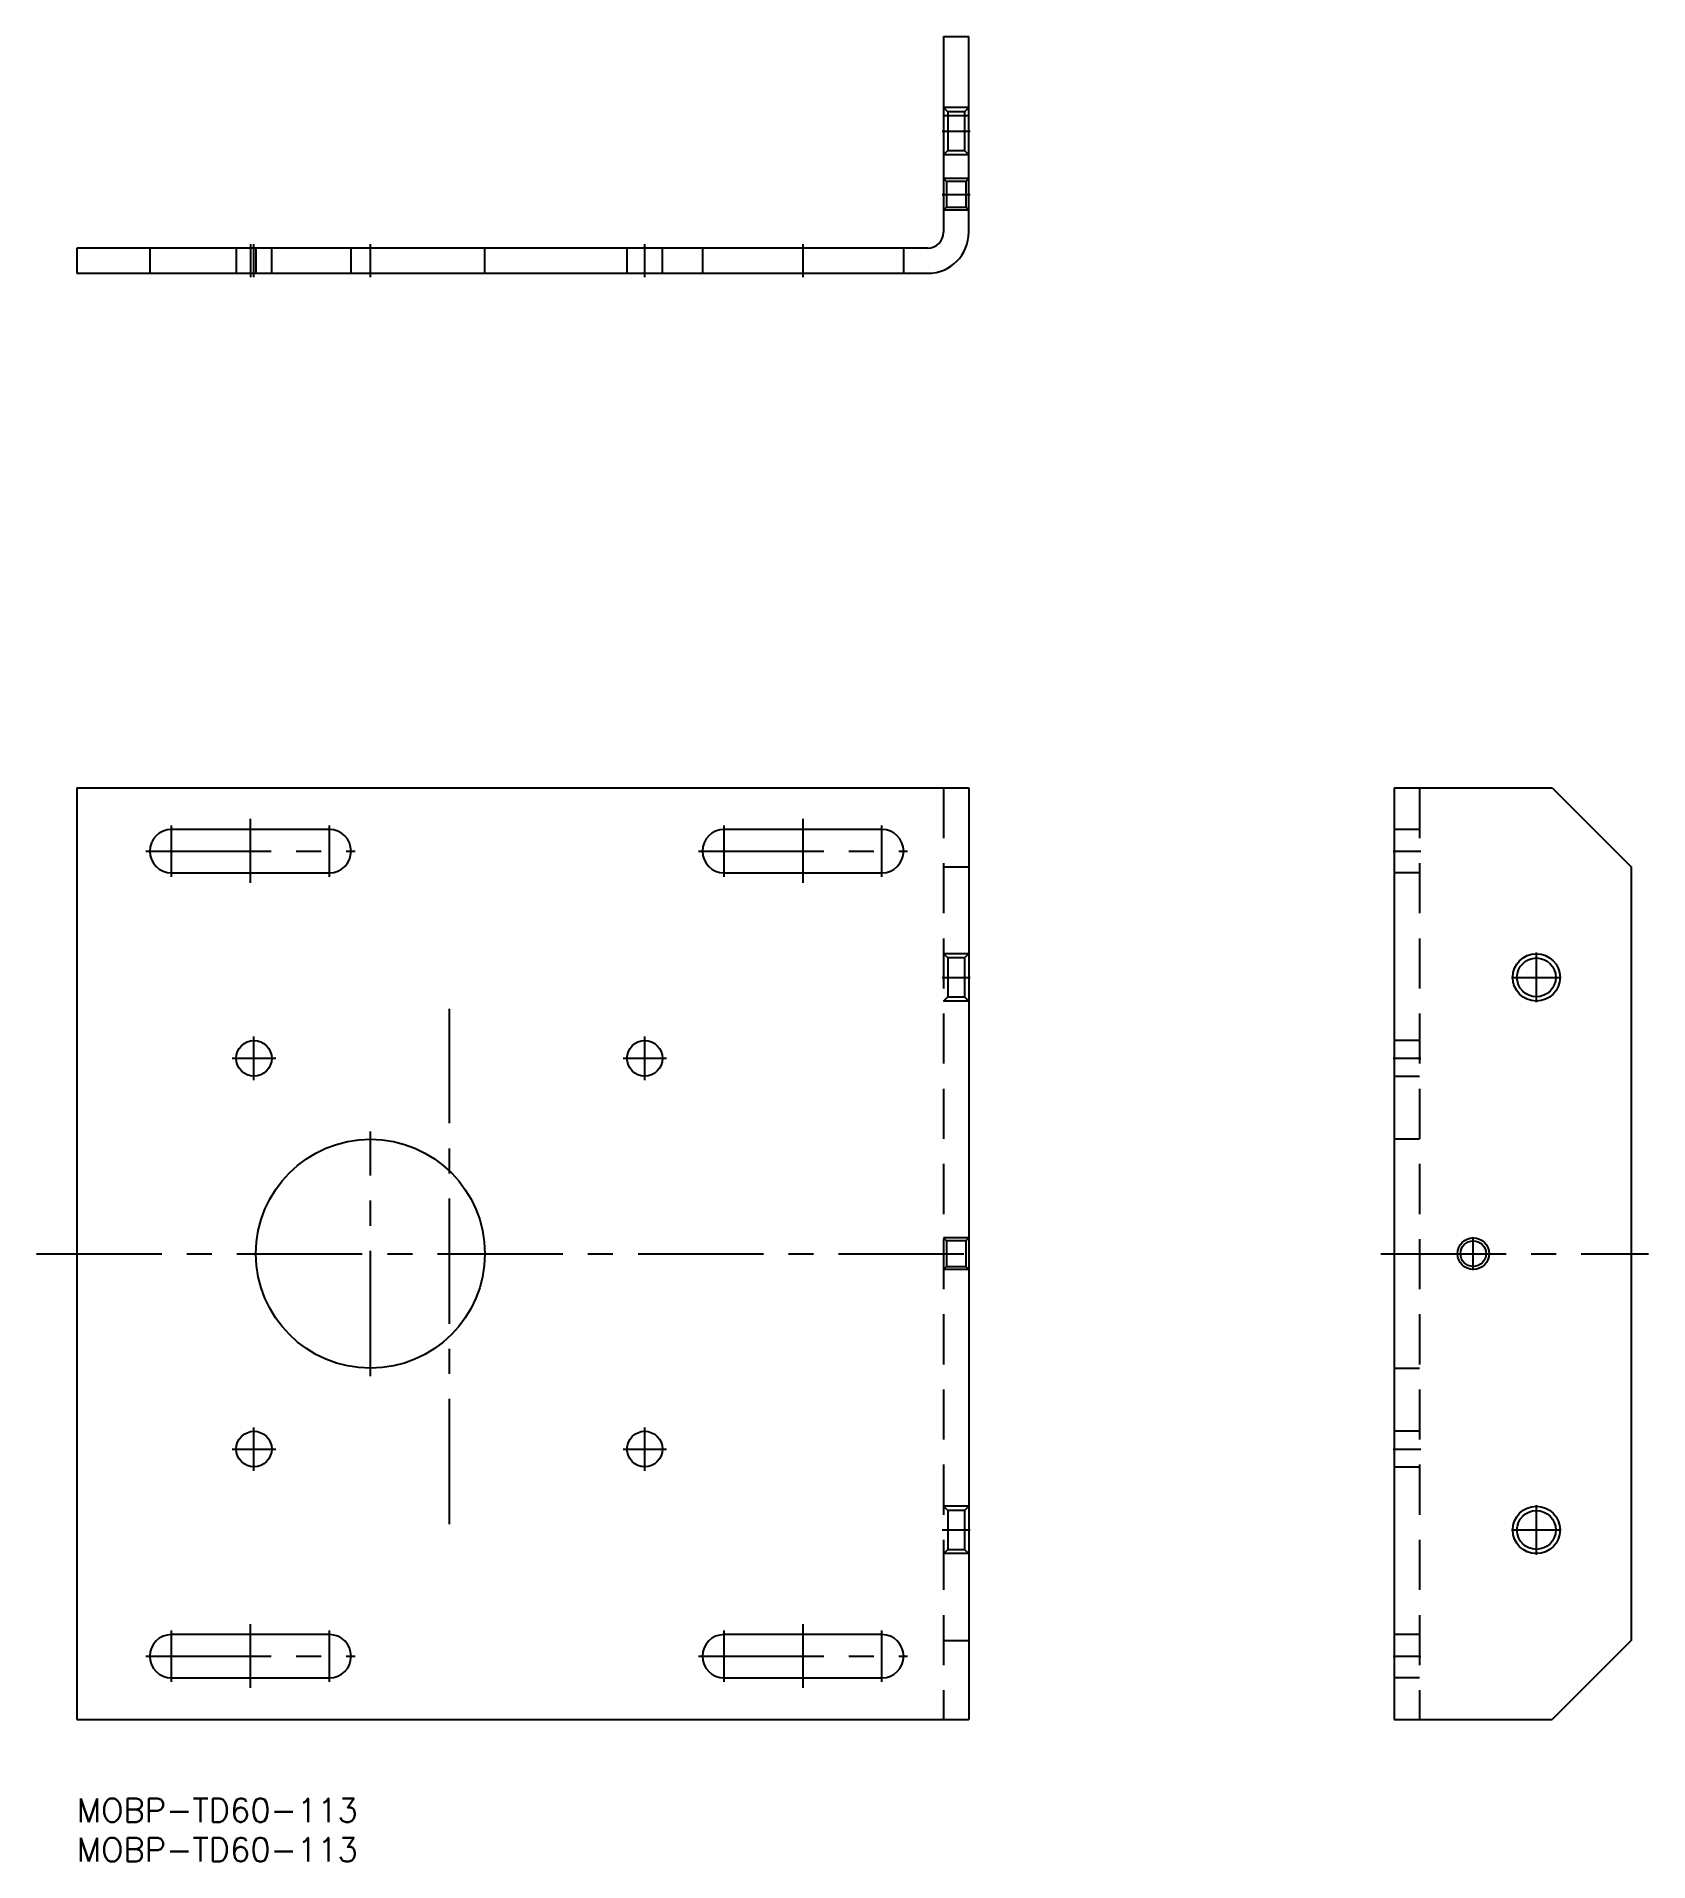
# Model space of a CAD drawing. Extents: x -5 to 199, y -8 to 223.
import ezdxf

# ---------------------------------------------------------------- set-up
doc = ezdxf.new("R2010")
doc.units = 0
doc.header["$LTSCALE"] = 0.5
doc.linetypes.add('CENTER', pattern=[50.8, 31.75, -6.35, 6.35, -6.35])
doc.linetypes.add('DASHED', pattern=[19.05, 12.7, -6.35])
for name, color, linetype in [('MSM_CENTER', 1, 'CENTER'), ('MSM_CONTINUOUS', 7, 'CONTINUOUS'), ('MSM_DASHED', 4, 'DASHED'), ('MSM_NARROW', 5, 'CONTINUOUS'), ('MSM_PART_NUMBER', 7, 'CONTINUOUS')]:
    doc.layers.add(name, color=color, linetype=linetype)
doc.styles.get("Standard").update_dxf_attribs({"font": 'txt.shx', "height": 3, "bigfont": 'bigfont.shx'})

msp = doc.modelspace()

# ---------------------------------------------------------------- linework, layer by layer
at = {"layer": 'MSM_CENTER'}
for p, q in [((109.64, 211.2), (113.16, 211.2)), ((109.64, 203.2), (113.16, 203.2)), ((22, 196.9), (22, 192.7)), ((22.45, 192.7), (22.45, 196.9)), ((37.2, 192.7), (37.2, 196.9)), ((71.95, 192.7), (71.95, 196.9)), ((92, 192.7), (92, 196.9)), ((12, 116.75), (12, 123.25)), ((22, 115.99), (22, 124.08)), ((32, 116.75), (32, 123.25)), ((82, 116.75), (82, 123.25)), ((92, 115.99), (92, 124.08)), ((102, 116.75), (102, 123.25)), ((8.75, 120), (35.25, 120)), ((78.75, 120), (105.25, 120)), ((166.74, 120), (170.26, 120)), ((184.9, 100.85), (184.9, 107.15)), ((109.64, 104), (113.16, 104)), ((181.75, 104), (188.05, 104)), ((47.2, 34.72), (47.2, 100.01)), ((22.45, 91), (22.45, 96.5)), ((71.95, 91), (71.95, 96.5)), ((19.7, 93.75), (25.2, 93.75)), ((69.2, 93.75), (74.7, 93.75)), ((166.74, 93.75), (170.26, 93.75)), ((37.2, 53.5), (37.2, 84.5)), ((176.9, 66.9), (176.9, 71.1)), ((-5.1, 69), (114.2, 69)), ((165.18, 69), (199.1, 69)), ((22.45, 41.5), (22.45, 47)), ((71.95, 41.5), (71.95, 47)), ((19.7, 44.25), (25.2, 44.25)), ((69.2, 44.25), (74.7, 44.25)), ((166.74, 44.25), (170.26, 44.25)), ((184.9, 30.85), (184.9, 37.15)), ((109.64, 34), (113.16, 34)), ((181.75, 34), (188.05, 34)), ((12, 14.75), (12, 21.25)), ((22, 13.99), (22, 22.08)), ((32, 14.75), (32, 21.25)), ((82, 14.75), (82, 21.25)), ((92, 13.99), (92, 22.08)), ((102, 14.75), (102, 21.25)), ((8.75, 18), (35.25, 18)), ((78.75, 18), (105.25, 18)), ((166.74, 18), (170.26, 18))]:
    msp.add_line(p, q, dxfattribs=at)
at = {"layer": 'MSM_CONTINUOUS'}
for p, q in [((109.8, 223.2), (109.8, 198.4)), ((109.8, 223.2), (113, 223.2)), ((113, 198.4), (113, 223.2)), ((109.8, 213.2), (113, 213.2)), ((107.8, 196.4), (0, 196.4)), ((0, 196.4), (0, 193.2)), ((0, 193.2), (107.8, 193.2)), ((0, 128), (113, 128)), ((0, 128), (0, 10)), ((113, 128), (113, 10)), ((166.9, 128), (186.9, 128)), ((166.9, 128), (166.9, 10)), ((186.9, 128), (196.9, 118)), ((32, 122.75), (12, 122.75)), ((102, 122.75), (82, 122.75)), ((196.9, 118), (196.9, 20)), ((12, 117.25), (32, 117.25)), ((82, 117.25), (102, 117.25)), ((32, 20.75), (12, 20.75)), ((102, 20.75), (82, 20.75)), ((196.9, 20), (186.9, 10)), ((12, 15.25), (32, 15.25)), ((82, 15.25), (102, 15.25)), ((0, 10), (113, 10)), ((166.9, 10), (186.9, 10))]:
    msp.add_line(p, q, dxfattribs=at)
for centre, radius in [((184.9, 104), 2.46), ((22.45, 93.75), 2.25), ((71.95, 93.75), 2.25), ((37.2, 69), 14.5), ((176.9, 69), 1.62), ((22.45, 44.25), 2.25), ((71.95, 44.25), 2.25), ((184.9, 34), 2.46)]:
    msp.add_circle(centre, radius, dxfattribs=at)
for centre, radius, start, end in [((107.8, 198.4), 5.2, 270, 0), ((107.8, 198.4), 2, 270, 0), ((12, 120), 2.75, 90, 270), ((32, 120), 2.75, 270, 90), ((82, 120), 2.75, 90, 270), ((102, 120), 2.75, 270, 90), ((12, 18), 2.75, 90, 270), ((32, 18), 2.75, 270, 90), ((82, 18), 2.75, 90, 270), ((102, 18), 2.75, 270, 90)]:
    msp.add_arc(centre, radius, start, end, dxfattribs=at)
at = {"layer": 'MSM_DASHED'}
for p, q in [((110.34, 213.66), (109.8, 214.2)), ((113, 214.2), (109.8, 214.2)), ((112.46, 213.66), (110.34, 213.66)), ((110.34, 213.66), (110.34, 208.74)), ((113, 214.2), (112.46, 213.66)), ((112.46, 213.66), (112.46, 208.74)), ((109.8, 208.2), (110.34, 208.74)), ((113, 208.2), (109.8, 208.2)), ((110.34, 208.74), (112.46, 208.74)), ((112.46, 208.74), (113, 208.2)), ((110.18, 204.82), (109.8, 205.2)), ((113, 205.2), (109.8, 205.2)), ((112.62, 204.82), (110.18, 204.82)), ((110.18, 204.82), (110.18, 201.58)), ((113, 205.2), (112.62, 204.82)), ((112.62, 204.82), (112.62, 201.58)), ((109.8, 201.2), (110.18, 201.58)), ((113, 201.2), (109.8, 201.2)), ((110.18, 201.58), (112.62, 201.58)), ((112.62, 201.58), (113, 201.2)), ((9.25, 196.4), (9.25, 193.2)), ((20.2, 196.4), (20.2, 193.2)), ((22.7, 196.4), (22.7, 193.2)), ((24.7, 193.2), (24.7, 196.4)), ((34.75, 193.2), (34.75, 196.4)), ((51.7, 193.2), (51.7, 196.4)), ((69.7, 196.4), (69.7, 193.2)), ((74.2, 193.2), (74.2, 196.4)), ((79.25, 196.4), (79.25, 193.2)), ((104.75, 193.2), (104.75, 196.4)), ((109.8, 128), (109.8, 10)), ((170.1, 128), (170.1, 10)), ((170.1, 122.75), (166.9, 122.75)), ((109.8, 118), (113, 118)), ((170.1, 117.25), (166.9, 117.25)), ((110.34, 106.46), (109.8, 107)), ((113, 107), (109.8, 107)), ((112.46, 106.46), (110.34, 106.46)), ((110.34, 106.46), (110.34, 101.54)), ((113, 107), (112.46, 106.46)), ((112.46, 106.46), (112.46, 101.54)), ((109.8, 101), (110.34, 101.54)), ((113, 101), (109.8, 101)), ((110.34, 101.54), (112.46, 101.54)), ((112.46, 101.54), (113, 101)), ((170.1, 96), (166.9, 96)), ((166.9, 91.5), (170.1, 91.5)), ((170.1, 83.5), (166.9, 83.5)), ((110.18, 70.62), (109.8, 71)), ((113, 71), (109.8, 71)), ((112.62, 70.62), (110.18, 70.62)), ((110.18, 70.62), (110.18, 67.38)), ((113, 71), (112.62, 70.62)), ((112.62, 70.62), (112.62, 67.38)), ((109.8, 67), (110.18, 67.38)), ((110.18, 67.38), (112.62, 67.38)), ((112.62, 67.38), (113, 67)), ((113, 67), (109.8, 67)), ((166.9, 54.5), (170.1, 54.5)), ((170.1, 46.5), (166.9, 46.5)), ((166.9, 42), (170.1, 42)), ((110.34, 36.46), (109.8, 37)), ((113, 37), (109.8, 37)), ((113, 37), (112.46, 36.46)), ((112.46, 36.46), (110.34, 36.46)), ((110.34, 36.46), (110.34, 31.54)), ((112.46, 36.46), (112.46, 31.54)), ((109.8, 31), (110.34, 31.54)), ((113, 31), (109.8, 31)), ((110.34, 31.54), (112.46, 31.54)), ((112.46, 31.54), (113, 31)), ((109.8, 20), (113, 20)), ((170.1, 20.75), (166.9, 20.75)), ((170.1, 15.25), (166.9, 15.25))]:
    msp.add_line(p, q, dxfattribs=at)
at = {"layer": 'MSM_NARROW'}
for centre, radius in [((184.9, 104), 3), ((176.9, 69), 2), ((184.9, 34), 3)]:
    msp.add_circle(centre, radius, dxfattribs=at)

# ---------------------------------------------------------------- texts
at = {"layer": 'MSM_PART_NUMBER'}
for p in [(0, -3), (0, -8)]:
    msp.add_text('MOBP-TD60-113', height=3, dxfattribs=at).set_placement(p)

doc.saveas('drawing.dxf')
